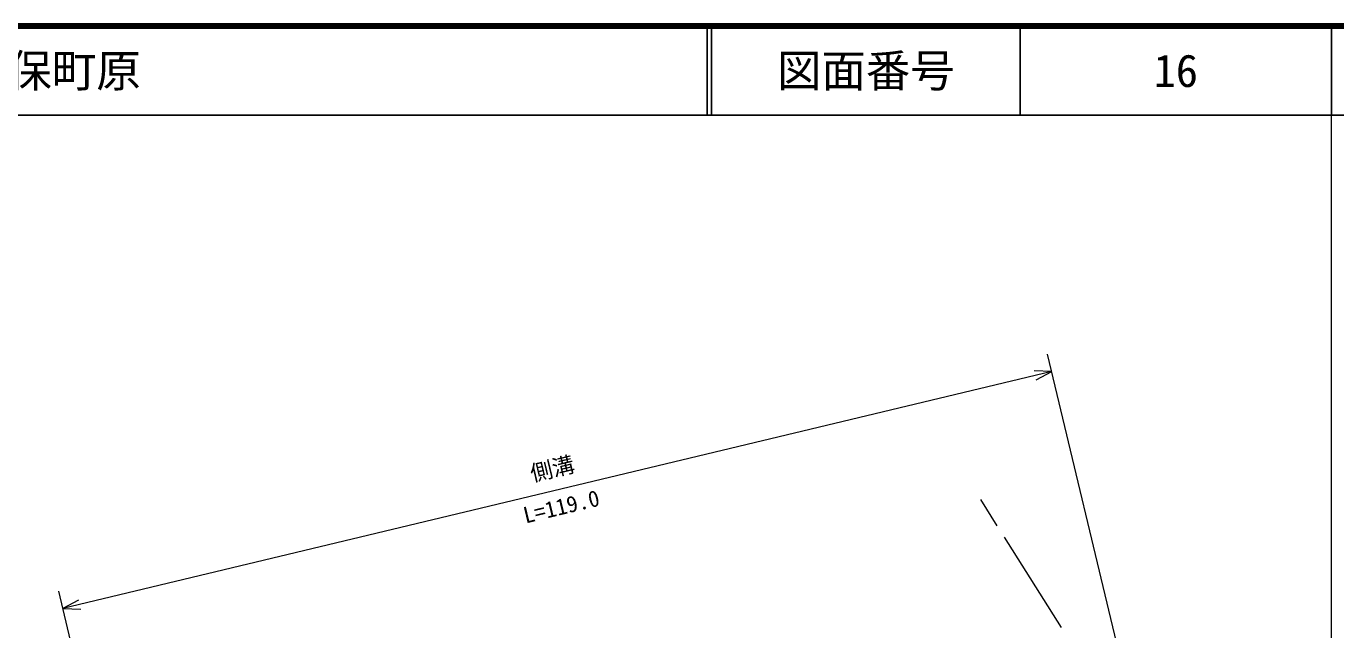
# Model space of a CAD drawing. Units: millimetres, scale not verified. Extents: x 40000 to 680000, y 20000 to 380000.
# Drawn here: x 432141 to 579500, y 312127 to 380000 of the extents above; entities that cross this region are included whole.
import ezdxf
from ezdxf.enums import TextEntityAlignment as Align

# ---------------------------------------------------------------- set-up
doc = ezdxf.new("R2010")
doc.units = ezdxf.units.MM
doc.header["$LTSCALE"] = 1000
doc.linetypes.add('CHAIN', pattern=[18.5, 12, -1.5, 3.5, -1.5])
for name, color, linetype, lineweight in [('M-BGD', 7, 'Continuous', 13), ('M-BMK', 2, 'CHAIN', 13), ('M-STR-HTXT', 7, 'Continuous', 13), ('M-TTL', 2, 'Continuous', 140), ('M-TTL-BAND', 7, 'Continuous', 13), ('M-TTL-LINE', 7, 'Continuous', 25)]:
    doc.layers.add(name, color=color, linetype=linetype, lineweight=lineweight)
doc.layers.add('M-TTL-TXT', color=7, linetype='Continuous')
doc.styles.add('@ＭＳ ゴシック', font='')
doc.styles.add('ＭＳ ゴシック', font='')
doc.styles.get('@ＭＳ ゴシック').set_extended_font_data('@MS Gothic')
doc.styles.get('ＭＳ ゴシック').set_extended_font_data('MS Gothic')

msp = doc.modelspace()

# ---------------------------------------------------------------- linework, layer by layer
at = {"layer": 'M-BGD'}
msp.add_line((556825, 302475), (547075, 343133), dxfattribs=at)
at = {"layer": 'M-BMK'}
msp.add_line((558526, 296768), (539425, 326952), dxfattribs=at)
at = {"layer": 'M-STR-HTXT'}
for p, q in [((547541, 341189), (436277, 314507)), ((547541, 341189), (545542, 341241)), ((545784, 340235), (547541, 341189)), ((445560, 275794), (435810, 316452)), ((438035, 315461), (436277, 314507)), ((436277, 314507), (438276, 314454))]:
    msp.add_line(p, q, dxfattribs=at)
at = {"layer": 'M-TTL'}
msp.add_line((680000, 380000), (40000, 380000), dxfattribs=at)
at = {"layer": 'M-TTL-BAND'}
msp.add_line((579000, 20000), (579000, 370000), dxfattribs=at)
at = {"layer": 'M-TTL-LINE'}
for p, q in [((508747, 380000), (508747, 370000)), ((509247, 380000), (509247, 370000)), ((543997, 380000), (543997, 370000)), ((579000, 380000), (579000, 370000)), ((40000, 370000), (680000, 370000))]:
    msp.add_line(p, q, dxfattribs=at)

# ---------------------------------------------------------------- texts
at = {"layer": 'M-STR-HTXT', "style": 'ＭＳ ゴシック'}
msp.add_text('側溝', height=1833, rotation=13.485, dxfattribs=at).set_placement((491676, 328820), align=Align.BOTTOM_CENTER)
at = {"layer": 'M-STR-HTXT', "style": '@ＭＳ ゴシック'}
msp.add_text('L=119.0', height=1833, rotation=13.485, dxfattribs=at).set_placement((492142, 326875), align=Align.TOP_CENTER)
at = {"layer": 'M-TTL-TXT', "style": 'ＭＳ ゴシック'}
msp.add_text('美祢市西厚保町原', height=3666, dxfattribs=at).set_placement((405024, 375000), align=Align.MIDDLE_LEFT)
for s, p in [('図面番号', (526622, 375000)), ('16', (561497, 375000))]:
    msp.add_text(s, height=3666, dxfattribs=at).set_placement(p, align=Align.MIDDLE_CENTER)

doc.saveas('drawing.dxf')
